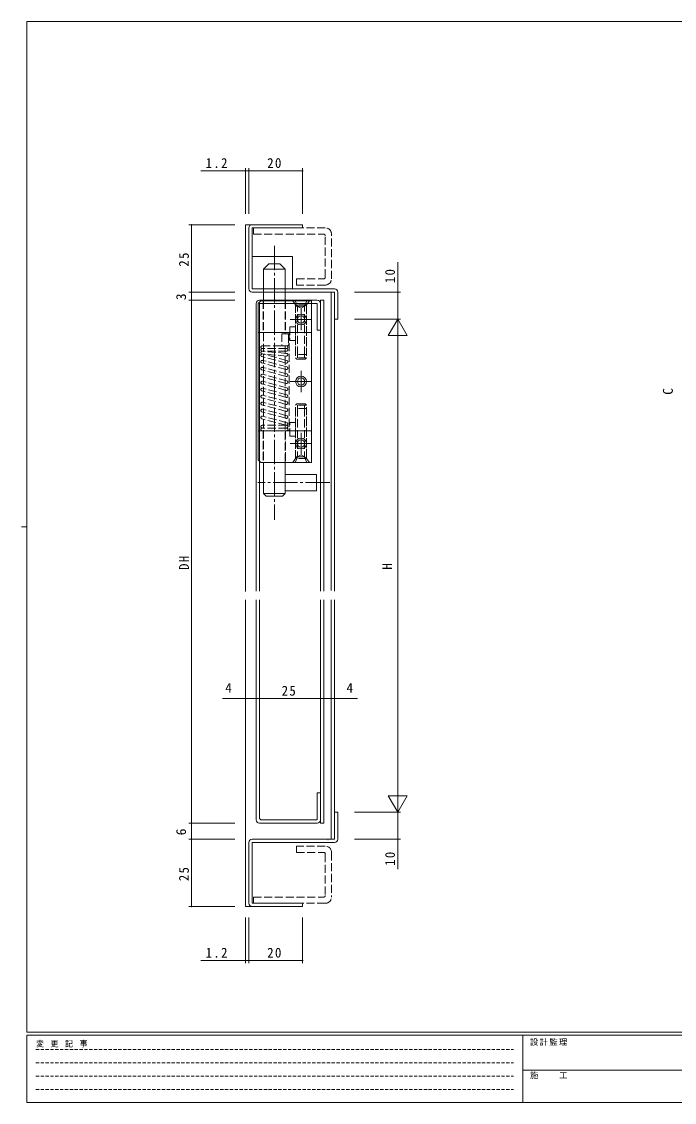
# Model space of a CAD drawing. Units: millimetres on the paper. Extents: x -297 to 270, y -210 to 193.
# Drawn here: x -297 to -54.7, y -210 to 191 of the extents above; entities that cross this region are included whole.
import ezdxf
from ezdxf.enums import TextEntityAlignment as Align

# ---------------------------------------------------------------- set-up
doc = ezdxf.new("R2010")
doc.units = ezdxf.units.MM
for name, pattern in [('CHAIN2', [12, 9, -1, 1, -1]), ('DASHED1', [1.8, 1.2, -0.6]), ('DASHED3', [4, 3, -1])]:
    doc.linetypes.add(name, pattern=pattern)
for name, color, linetype, lineweight in [('0-1_USER1', 7, 'Continuous', 9), ('0-3_YKK_11', 7, 'Continuous', 9), ('0-4_YKK_12', 2, 'Continuous', 9), ('0-5_YSS_K', 4, 'DASHED3', 9), ('0-7_YKK_D', 6, 'Continuous', 9)]:
    doc.layers.add(name, color=color, linetype=linetype, lineweight=lineweight)
doc.styles.add('ＭＳ ゴシック', font='')
doc.styles.get('ＭＳ ゴシック').set_extended_font_data('MS Gothic')

msp = doc.modelspace()

# ---------------------------------------------------------------- linework, layer by layer
at = {"layer": '0-1_USER1'}
for p, q in [((-295, -184), (-295, 191)), ((255, 191), (-295, 191)), ((-297, 3.5), (-295, 3.5)), ((255, -184), (-295, -184)), ((-295, -210), (-295, -185)), ((228, -185), (-295, -185)), ((-111, -185), (-111, -210)), ((-111, -197.999), (-19, -197.999)), ((-295, -210), (228, -210))]:
    msp.add_line(p, q, dxfattribs=at)
at = {"layer": '0-1_USER1', "linetype": 'DASHED1'}
for p, q in [((-291.715, -190.366), (-114.435, -190.366)), ((-291.715, -195.315), (-114.435, -195.315)), ((-291.715, -200.264), (-114.435, -200.264)), ((-291.715, -205.213), (-114.435, -205.213))]:
    msp.add_line(p, q, dxfattribs=at)
at = {"layer": '0-3_YKK_11'}
for p, q in [((-212.68, 114.459), (-212.68, 91.859)), ((-192.68, 115.659), (-211.48, 115.659)), ((-211.48, 114.459), (-192.68, 114.459)), ((-211.48, 91.859), (-211.48, 114.459)), ((-192.68, 114.459), (-192.68, 115.659)), ((-180.88, 91.859), (-211.48, 91.859)), ((-211.48, 90.659), (-180.88, 90.659)), ((-180.88, 90.659), (-180.88, 80.659)), ((-180.88, 90.159), (-180.88, 80.659)), ((-179.68, 80.659), (-179.68, 90.659)), ((-209.88, -20.287), (-209.88, 86.459)), ((-208.68, 87.659), (-187.28, 87.659)), ((-208.68, 86.459), (-187.28, 86.459)), ((-208.68, -20.375), (-208.68, 86.459)), ((-187.28, 86.459), (-187.28, 76.459)), ((-184.88, 87.659), (-186.08, 87.659)), ((-186.08, 87.659), (-186.08, -20.356)), ((-184.88, -20.356), (-184.88, 87.659)), ((-180.88, 80.659), (-179.68, 80.659)), ((-187.28, 76.459), (-186.08, 76.459)), ((-209.88, -23.589), (-209.88, -105.141)), ((-208.68, -23.589), (-208.68, -104.641)), ((-186.08, -23.589), (-186.08, -106.341)), ((-184.88, -106.341), (-184.88, -23.589)), ((-187.28, -95.141), (-186.08, -95.141)), ((-187.28, -105.141), (-187.28, -95.141)), ((-180.88, -102.341), (-179.68, -102.341)), ((-180.88, -112.341), (-180.88, -102.341)), ((-179.68, -102.341), (-179.68, -112.341)), ((-208.68, -104.641), (-208.18, -105.141)), ((-208.68, -106.341), (-187.28, -106.341)), ((-208.18, -105.141), (-187.28, -105.141)), ((-186.08, -106.341), (-184.88, -106.341)), ((-212.68, -136.141), (-212.68, -113.541)), ((-211.48, -112.341), (-180.88, -112.341)), ((-211.48, -113.541), (-211.48, -136.141)), ((-180.88, -113.541), (-211.48, -113.541)), ((-183.18, -112.541), (-183.28, -112.541)), ((-211.48, -136.141), (-192.68, -136.141)), ((-192.68, -136.141), (-192.68, -137.341)), ((-192.68, -137.341), (-211.48, -137.341))]:
    msp.add_line(p, q, dxfattribs=at)
for centre, start, end in [((-211.48, 114.459), 89.99997, 180.00002), ((-211.48, 91.859), 180.00002, 270), ((-180.88, 90.659), 0, 89.99997), ((-208.68, 86.459), 89.99997, 180.00002), ((-187.28, 86.459), 0, 89.99997), ((-208.68, -105.141), 180.00002, 270), ((-187.28, -105.141), 270, 0), ((-211.48, -113.541), 89.99997, 180.00002), ((-180.88, -112.341), 270, 0), ((-211.48, -136.141), 180.00002, 270)]:
    msp.add_arc(centre, 1.2, start, end, dxfattribs=at)
at = {"layer": '0-4_YKK_12'}
for p, q in [((-213.88, 115.659), (-211.48, 115.659)), ((-213.88, 115.659), (-213.88, -20.48)), ((-182.08, 90.659), (-182.08, -20.054)), ((-180.88, -20.267), (-180.88, 80.659)), ((-213.88, -137.341), (-213.88, -23.589)), ((-182.08, -112.341), (-182.08, -23.589)), ((-180.88, -23.589), (-180.88, -102.341)), ((-213.88, -137.341), (-211.48, -137.341))]:
    msp.add_line(p, q, dxfattribs=at)
at = {"layer": '0-5_YSS_K'}
for p, q in [((-210.98, 112.159), (-210.98, 114.459)), ((-184.28, 114.459), (-210.98, 114.459)), ((-210.98, 112.159), (-184.88, 112.159)), ((-184.28, 96.159), (-184.28, 111.559)), ((-181.98, 95.559), (-181.98, 112.159)), ((-194.98, 93.259), (-194.98, 95.559)), ((-194.98, 95.559), (-184.88, 95.559)), ((-184.28, 93.259), (-194.98, 93.259)), ((-207.28, 87.459), (-207.28, 75.709)), ((-207.18, 87.459), (-207.18, 27.459)), ((-199.18, 87.459), (-199.18, 75.209)), ((-199.08, 87.459), (-199.08, 75.709)), ((-196.38, 87.459), (-195.28, 85.959)), ((-195.48, 87.459), (-194.43, 85.306)), ((-191.28, 85.959), (-195.28, 85.959)), ((-194.623, 85.459), (-195.28, 85.959)), ((-195.28, 85.959), (-195.28, 66.209)), ((-195.28, 85.459), (-191.28, 85.459)), ((-195.28, 67.459), (-195.28, 85.459)), ((-194.623, 67.459), (-194.623, 85.459)), ((-194.43, 85.306), (-193.28, 84.694)), ((-192.13, 85.306), (-193.28, 84.694)), ((-191.08, 87.459), (-192.13, 85.306)), ((-191.937, 67.459), (-191.937, 85.459)), ((-190.18, 87.459), (-191.28, 85.959)), ((-191.28, 85.459), (-191.28, 67.459)), ((-197.43, 77.709), (-197.43, 72.709)), ((-195.33, 77.709), (-197.43, 77.709)), ((-195.33, 77.709), (-195.33, 72.709)), ((-208.68, 75.709), (-208.68, 39.209)), ((-200.43, 75.209), (-200.43, 70.709)), ((-198.43, 75.209), (-200.43, 75.209)), ((-197.93, 74.709), (-197.93, 71.209)), ((-197.68, 75.709), (-197.68, 39.209)), ((-195.33, 72.709), (-197.43, 72.709)), ((-207.68, 70.709), (-198.68, 70.709)), ((-198.68, 69.709), (-207.68, 69.709)), ((-198.68, 68.709), (-207.68, 68.709)), ((-198.636, 67.919), (-207.636, 68.707)), ((-198.43, 70.709), (-200.43, 70.709)), ((-199.18, 70.709), (-199.18, 27.459)), ((-198.809, 64.318), (-207.809, 66.729)), ((-198.809, 61.931), (-207.809, 64.343)), ((-198.724, 66.923), (-207.724, 67.71)), ((-198.551, 65.284), (-207.551, 67.695)), ((-198.551, 62.897), (-207.551, 65.309)), ((-191.28, 67.459), (-195.28, 67.459)), ((-194.78, 65.709), (-195.28, 66.209)), ((-191.28, 66.209), (-195.28, 66.209)), ((-191.78, 65.709), (-194.78, 65.709)), ((-194.625, 67.459), (-194.625, 66.209)), ((-191.935, 67.459), (-191.935, 66.209)), ((-191.78, 65.709), (-191.28, 66.209)), ((-198.809, 59.343), (-207.809, 61.754)), ((-198.551, 60.309), (-207.551, 62.72)), ((-198.809, 56.755), (-207.809, 59.166)), ((-198.809, 54.167), (-207.809, 56.578)), ((-198.551, 57.721), (-207.551, 60.132)), ((-198.551, 55.132), (-207.551, 57.544)), ((-198.809, 51.578), (-207.809, 53.99)), ((-198.551, 52.544), (-207.551, 54.956)), ((-198.551, 49.956), (-207.551, 52.368)), ((-198.809, 48.99), (-207.809, 51.402)), ((-198.809, 46.402), (-207.809, 48.814)), ((-198.551, 47.368), (-207.551, 49.779)), ((-194.78, 49.209), (-195.28, 48.709)), ((-191.28, 48.709), (-195.28, 48.709)), ((-195.28, 28.959), (-195.28, 48.709)), ((-191.78, 49.209), (-194.78, 49.209)), ((-194.625, 47.459), (-194.625, 48.709)), ((-191.935, 47.459), (-191.935, 48.709)), ((-191.78, 49.209), (-191.28, 48.709)), ((-191.28, 28.959), (-191.28, 48.709)), ((-198.809, 43.814), (-207.809, 46.225)), ((-198.551, 44.78), (-207.551, 47.191)), ((-198.551, 42.192), (-207.551, 44.603)), ((-191.28, 47.459), (-195.28, 47.459)), ((-195.28, 47.459), (-195.28, 29.459)), ((-194.623, 47.459), (-194.623, 29.459)), ((-191.937, 47.459), (-191.937, 29.459)), ((-191.28, 29.459), (-191.28, 47.459)), ((-198.809, 41.226), (-207.809, 43.637)), ((-198.68, 41.209), (-207.68, 41.209)), ((-198.68, 40.209), (-207.68, 40.209)), ((-195.33, 42.209), (-197.43, 42.209)), ((-197.43, 37.209), (-197.43, 42.209)), ((-195.33, 37.209), (-195.33, 42.209)), ((-207.28, 39.209), (-207.28, 27.459)), ((-199.08, 39.209), (-199.08, 27.459)), ((-195.33, 37.209), (-197.43, 37.209)), ((-196.38, 27.459), (-195.28, 28.959)), ((-195.48, 27.459), (-194.43, 29.611)), ((-195.28, 29.459), (-191.28, 29.459)), ((-194.623, 29.459), (-195.28, 28.959)), ((-194.43, 29.611), (-193.28, 30.223)), ((-192.13, 29.611), (-193.28, 30.223)), ((-191.08, 27.459), (-192.13, 29.611)), ((-190.18, 27.459), (-191.28, 28.959)), ((-194.98, -114.941), (-194.98, -117.241)), ((-184.28, -114.941), (-194.98, -114.941)), ((-194.98, -117.241), (-184.88, -117.241)), ((-184.28, -117.841), (-184.28, -133.241)), ((-181.98, -117.241), (-181.98, -133.841)), ((-210.98, -133.841), (-210.98, -136.141)), ((-210.98, -133.841), (-184.88, -133.841)), ((-184.28, -136.141), (-210.98, -136.141))]:
    msp.add_line(p, q, dxfattribs=at)
at = {"layer": '0-5_YSS_K', "linetype": 'CHAIN2'}
for p, q in [((-203.18, 107.797), (-203.18, 6.103)), ((-193.28, 76.459), (-193.28, 84.459)), ((-189.28, 80.459), (-197.28, 80.459)), ((-193.28, 53.459), (-193.28, 61.459)), ((-189.28, 57.459), (-197.28, 57.459)), ((-193.28, 30.459), (-193.28, 38.459)), ((-189.28, 34.459), (-197.28, 34.459)), ((-182.583, 19.959), (-209.278, 19.959))]:
    msp.add_line(p, q, dxfattribs=at)
at = {"layer": '0-5_YSS_K', "linetype": 'Continuous'}
for p, q in [((-211.48, 103.859), (-196.48, 103.859)), ((-205.18, 101.159), (-207.18, 99.159)), ((-201.18, 101.159), (-205.18, 101.159)), ((-201.18, 101.159), (-199.18, 99.159)), ((-196.48, 91.859), (-196.48, 103.859)), ((-207.18, 99.159), (-207.18, 87.459)), ((-199.18, 99.159), (-207.18, 99.159)), ((-199.18, 99.159), (-199.18, 87.459)), ((-208.18, 87.459), (-209.18, 86.459)), ((-209.18, 86.459), (-209.18, 28.459)), ((-189.38, 87.459), (-208.18, 87.459)), ((-189.38, 87.459), (-189.38, 27.459)), ((-189.38, 75.709), (-209.18, 75.709)), ((-189.38, 39.209), (-209.18, 39.209)), ((-208.18, 27.459), (-209.18, 28.459)), ((-208.18, 27.459), (-189.38, 27.459)), ((-207.18, 27.459), (-207.18, 15.959)), ((-199.18, 27.459), (-199.18, 15.959)), ((-199.18, 22.959), (-187.6, 22.959)), ((-187.6, 22.959), (-187.6, 16.959)), ((-199.18, 16.959), (-187.6, 16.959)), ((-206.18, 14.959), (-207.18, 15.959)), ((-199.18, 15.959), (-207.18, 15.959)), ((-200.18, 14.959), (-206.18, 14.959)), ((-200.18, 14.959), (-199.18, 15.959))]:
    msp.add_line(p, q, dxfattribs=at)
at = {"layer": '0-5_YSS_K'}
for points in [[(-191.937, 85.459), (-191.28, 85.959), (-191.28, 66.209)], [(-191.937, 29.459), (-191.28, 28.959), (-195.28, 28.959)]]:
    msp.add_lwpolyline(points, dxfattribs=at)
at = {"layer": '0-5_YSS_K', "linetype": 'Continuous'}
for centre, radius in [((-193.28, 80.459), 2), ((-193.28, 80.459), 1.345), ((-193.28, 57.459), 2), ((-193.28, 57.459), 1.345), ((-193.28, 34.459), 2), ((-193.28, 34.459), 1.345)]:
    msp.add_circle(centre, radius, dxfattribs=at)
at = {"layer": '0-5_YSS_K'}
for centre, radius, start, end in [((-184.28, 112.159), 2.3, 0, 90), ((-184.88, 111.559), 0.6, 0, 90), ((-184.88, 96.159), 0.6, 270, 0), ((-184.28, 95.559), 2.3, 270, 0), ((-198.43, 74.709), 0.5, 0, 90), ((-207.68, 70.209), 0.5, 90, 270), ((-207.68, 69.209), 0.5, 90, 270), ((-207.68, 68.209), 0.5, 84.99998, 264.99998), ((-198.68, 70.209), 0.5, 270, 90), ((-198.68, 69.209), 0.5, 270, 90), ((-198.43, 71.209), 0.5, 270, 0), ((-207.68, 67.212), 0.5, 75, 254.99998), ((-207.68, 64.826), 0.5, 75, 254.99998), ((-198.68, 64.801), 0.5, 254.99998, 75), ((-198.68, 67.421), 0.5, 264.99998, 84.99998), ((-207.68, 62.237), 0.5, 75, 254.99998), ((-198.68, 62.414), 0.5, 254.99998, 75), ((-198.68, 59.826), 0.5, 254.99998, 75), ((-207.68, 59.649), 0.5, 75, 254.99998), ((-207.68, 57.061), 0.5, 75, 254.99998), ((-198.68, 57.238), 0.5, 254.99998, 75), ((-207.68, 54.473), 0.5, 75, 254.99998), ((-207.68, 51.885), 0.5, 75, 254.99998), ((-198.68, 54.65), 0.5, 254.99998, 75), ((-198.68, 52.061), 0.5, 254.99998, 75), ((-207.68, 49.296), 0.5, 75, 254.99998), ((-198.68, 49.473), 0.5, 254.99998, 75), ((-207.68, 46.708), 0.5, 75, 254.99998), ((-207.68, 44.12), 0.5, 75, 254.99998), ((-198.68, 46.885), 0.5, 254.99998, 75), ((-198.68, 44.297), 0.5, 254.99998, 75), ((-207.68, 40.709), 0.5, 90, 270), ((-207.68, 39.709), 0.5, 90, 270), ((-198.68, 41.709), 0.5, 254.99998, 75), ((-198.68, 40.709), 0.5, 270, 90), ((-198.68, 39.709), 0.5, 270, 90), ((-184.28, -117.241), 2.3, 0, 90), ((-184.88, -117.841), 0.6, 0, 90), ((-184.88, -133.241), 0.6, 270, 0), ((-184.28, -133.841), 2.3, 270, 0)]:
    msp.add_arc(centre, radius, start, end, dxfattribs=at)
at = {"layer": '0-5_YSS_K', "linetype": 'Continuous'}
msp.add_arc((-207.68, 57.061), 0.5, 75, 254.99998, dxfattribs=at)
at = {"layer": '0-7_YKK_D'}
for p, q in [((-213.88, 119.659), (-213.88, 136.659)), ((-212.68, 119.659), (-212.68, 136.659)), ((-212.68, 121.979), (-212.68, 136.659)), ((-192.68, 119.659), (-192.68, 136.659)), ((-213.88, 135.659), (-230.48, 135.659)), ((-212.68, 135.659), (-213.88, 135.659)), ((-212.68, 135.659), (-210.98, 135.659)), ((-212.68, 135.659), (-192.68, 135.659)), ((-217.88, 115.659), (-234.88, 115.659)), ((-233.88, 115.659), (-233.88, 90.659)), ((-157.38, 90.659), (-157.38, 101.779)), ((-217.88, 90.659), (-234.88, 90.659)), ((-220.906, 90.659), (-234.88, 90.659)), ((-233.88, 90.659), (-233.88, 87.659)), ((-173.38, 90.659), (-156.38, 90.659)), ((-157.38, 80.659), (-157.38, 90.659)), ((-217.88, 87.659), (-234.88, 87.659)), ((-233.88, -106.341), (-233.88, 87.659)), ((-173.38, 80.659), (-156.38, 80.659)), ((-173.38, 80.659), (-156.38, 80.659)), ((-157.38, 80.659), (-160.88, 74.596)), ((-157.38, 80.659), (-153.88, 74.596)), ((-157.38, 80.659), (-157.38, 68.534)), ((-160.88, 74.596), (-153.88, 74.596)), ((-157.38, 73.659), (-157.38, -95.341)), ((-213.88, -60.141), (-222.48, -60.141)), ((-209.88, -60.141), (-213.88, -60.141)), ((-209.88, -60.141), (-184.88, -60.141)), ((-157.38, -102.341), (-157.38, -90.217)), ((-153.88, -96.279), (-160.88, -96.279)), ((-157.38, -102.341), (-160.88, -96.279)), ((-157.38, -102.341), (-153.88, -96.279)), ((-173.38, -102.341), (-156.38, -102.341)), ((-173.38, -102.341), (-156.38, -102.341)), ((-157.38, -102.341), (-157.38, -112.341)), ((-217.88, -106.341), (-234.88, -106.341)), ((-233.88, -112.341), (-233.88, -106.341)), ((-221.249, -112.341), (-234.88, -112.341)), ((-217.88, -112.341), (-234.88, -112.341)), ((-233.88, -137.341), (-233.88, -112.341)), ((-173.38, -112.341), (-156.38, -112.341)), ((-157.38, -112.341), (-157.38, -123.461)), ((-217.88, -137.341), (-234.88, -137.341)), ((-213.88, -141.341), (-213.88, -158.341)), ((-212.68, -141.341), (-212.68, -158.341)), ((-192.68, -141.341), (-192.68, -158.341)), ((-213.88, -157.341), (-230.48, -157.341)), ((-212.68, -157.341), (-213.88, -157.341)), ((-212.68, -157.341), (-210.98, -157.341)), ((-192.68, -157.341), (-212.68, -157.341))]:
    msp.add_line(p, q, dxfattribs=at)
msp.add_lwpolyline([(-184.88, -60.141), (-180.88, -60.141), (-172.28, -60.141)], dxfattribs=at)
for centre, start, end in [((-213.88, 135.659), 0, 180), ((-213.88, 135.659), 180, 0), ((-212.68, 135.659), 0, 180), ((-212.68, 135.659), 0, 180), ((-212.68, 135.659), 180, 0), ((-212.68, 135.659), 180, 0), ((-192.68, 135.659), 0, 180), ((-192.68, 135.659), 180, 0), ((-233.88, 115.659), 90, 270), ((-233.88, 115.659), 270, 90), ((-233.88, 90.659), 90, 270), ((-233.88, 90.659), 90, 270), ((-233.88, 90.659), 270, 90), ((-233.88, 90.659), 270, 90), ((-157.38, 90.659), 90, 270), ((-157.38, 90.659), 270, 90), ((-233.88, 87.659), 90, 270), ((-233.88, 87.659), 90, 270), ((-233.88, 87.659), 270, 90), ((-233.88, 87.659), 270, 90), ((-213.88, -60.141), 0, 180), ((-213.88, -60.141), 180, 0), ((-209.88, -60.141), 0, 180), ((-209.88, -60.141), 0, 180), ((-209.88, -60.141), 180, 0), ((-209.88, -60.141), 180, 0), ((-184.88, -60.141), 0, 180), ((-184.88, -60.141), 0, 180), ((-184.88, -60.141), 180, 0), ((-184.88, -60.141), 180, 0), ((-180.88, -60.141), 0, 180), ((-180.88, -60.141), 180, 0), ((-233.88, -106.341), 90, 270), ((-233.88, -106.341), 90, 270), ((-233.88, -106.341), 270, 90), ((-233.88, -106.341), 270, 90), ((-233.88, -112.341), 90, 270), ((-233.88, -112.341), 90, 270), ((-233.88, -112.341), 270, 90), ((-233.88, -112.341), 270, 90), ((-157.38, -112.341), 90, 270), ((-157.38, -112.341), 270, 90), ((-233.88, -137.341), 90, 270), ((-233.88, -137.341), 270, 90), ((-213.88, -157.341), 0, 180), ((-213.88, -157.341), 180, 0), ((-212.68, -157.341), 0, 180), ((-212.68, -157.341), 0, 180), ((-212.68, -157.341), 180, 0), ((-212.68, -157.341), 180, 0), ((-192.68, -157.341), 0, 180), ((-192.68, -157.341), 180, 0)]:
    msp.add_arc(centre, 0.106, start, end, dxfattribs=at)

# ---------------------------------------------------------------- texts
at = {"layer": '0-1_USER1', "char_height": 2.199, "attachment_point": 7, "style": 'ＭＳ ゴシック'}
for s, insert in [('\\T1.22;\\W0.95;変\\~更\\~記\\~事', (-291.633, -189.605)), ('\\T1.17;設計監理', (-108.308, -188.952)), ('\\T1.17;施\u3000\u3000工', (-108.308, -201.324))]:
    msp.add_mtext(s, dxfattribs=dict(at, insert=insert))
at = {"layer": '0-7_YKK_D', "color": 3, "style": 'ＭＳ ゴシック'}
for s, p in [('3', (-234.88, 87.648)), ('C', (-54.179, 52.542)), ('H', (-158.38, -12.389)), ('6', (-234.88, -110.901))]:
    msp.add_text(s, height=3.666, rotation=90, dxfattribs=at).set_placement(p, align=Align.BOTTOM_LEFT)
for p in [(-221.427, -59.141), (-176.427, -59.141)]:
    msp.add_text('4', height=3.666, dxfattribs=at).set_placement(p, align=Align.BOTTOM_LEFT)
at = {"layer": '0-7_YKK_D', "color": 3, "char_height": 3.666, "attachment_point": 7, "style": 'ＭＳ ゴシック'}
for s, insert in [('\\T1.21;\\W0.95;1.2', (-228.692, 136.659)), ('\\T1.21;\\W0.95;20', (-205.823, 136.659)), ('\\T1.21;\\W0.95;25', (-200.462, -59.141)), ('\\T1.21;\\W0.95;1.2', (-228.692, -156.341)), ('\\T1.21;\\W0.95;20', (-205.823, -156.341))]:
    msp.add_mtext(s, dxfattribs=dict(at, insert=insert))
at = {"layer": '0-7_YKK_D', "color": 3, "char_height": 3.666, "attachment_point": 7, "rotation": 90, "style": 'ＭＳ ゴシック'}
for s, insert in [('\\T1.21;\\W0.95;25', (-234.88, 100.076)), ('\\T1.21;\\W0.95;10', (-158.38, 93.957)), ('\\T1.21;\\W0.95;DH', (-234.88, -12.448)), ('\\T1.21;\\W0.95;10', (-158.38, -122.243)), ('\\T1.21;\\W0.95;25', (-234.88, -127.924))]:
    msp.add_mtext(s, dxfattribs=dict(at, insert=insert))

doc.saveas('drawing.dxf')
